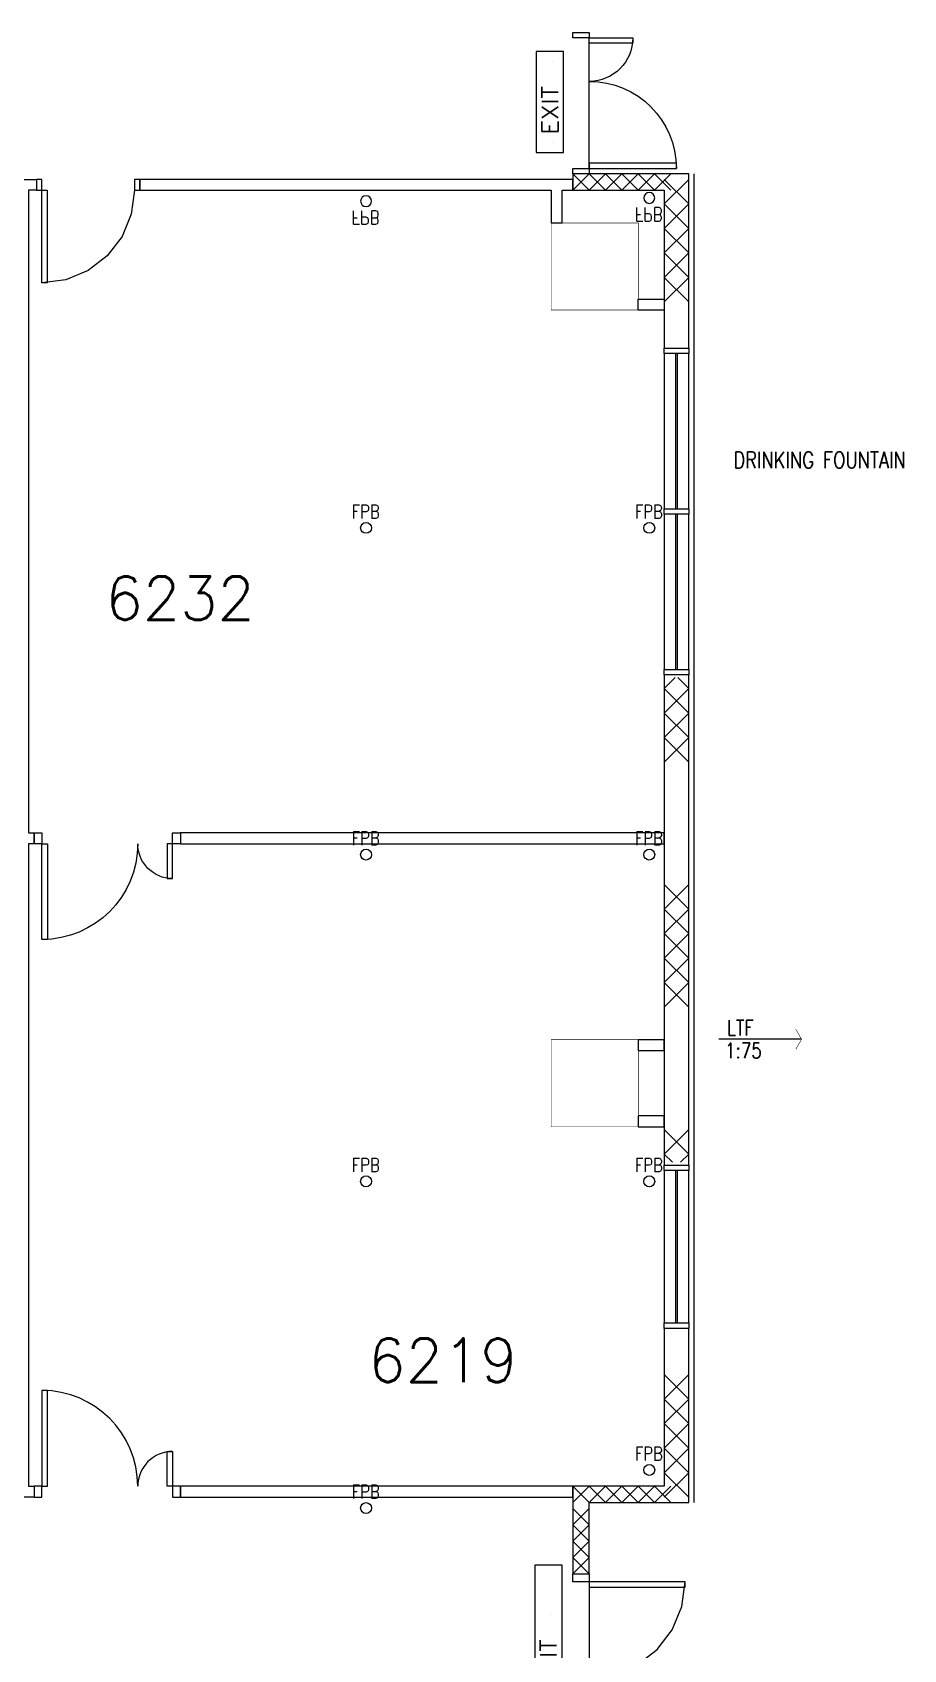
# Model space of a CAD drawing. Header units: millimetres. Extents: x -68474 to 336700, y -113450 to 53663.
# Drawn here: x 120835 to 128837, y -86200 to -71350 of the extents above; entities that cross this region are included whole.
import ezdxf

# ---------------------------------------------------------------- set-up
doc = ezdxf.new("R2010")
doc.units = ezdxf.units.MM
doc.header["$LTSCALE"] = 1000
doc.linetypes.add('s5147a$0$DOT', pattern=[0.25, 0, -0.25])
for name, color, linetype in [('s5147a$0$17', 12, 'Continuous'), ('s5147a$0$20', 7, 'Continuous'), ('s5147a$0$22', 7, 'Continuous'), ('s5147a$0$23', 7, 'Continuous'), ('s5147a$0$25', 7, 'Continuous'), ('s5147a$0$30', 7, 'Continuous'), ('s5147a$0$39', 7, 'Continuous'), ('s5147a$0$41', 7, 'Continuous'), ('s5147a$0$45', 7, 'Continuous'), ('s5147a$0$49', 7, 'Continuous'), ('s5147a$0$6', 7, 'Continuous'), ('s5147a$0$ROOM-NO', 4, 'Continuous')]:
    doc.layers.add(name, color=color, linetype=linetype)
doc.styles.add('s5147a$0$STANDARD', font='romans.shx', dxfattribs={"width": 0.75})

# ---------------------------------------------------------------- blocks, each defined once
blk = doc.blocks.new('s5147a$0$CHAT15')
at = {"layer": 's5147a$0$22', "color": 14, "linetype": 'Continuous'}
for points in [[(0, 0), (0.15, 0.15), (0.3, 0), (0.45, 0.15), (0.6, 0), (0.75, 0.15)], [(0, 0.15), (0.15, 0), (0.3, 0.15), (0.45, 0), (0.6, 0.15), (0.75, 0)]]:
    blk.add_lwpolyline(points, dxfattribs=at)
blk = doc.blocks.new('s5147a$0$LTF75')
at = {"layer": 's5147a$0$45', "color": 4, "linetype": 'Continuous'}
blk.add_line((0.7586, 0), (0, 0), dxfattribs=at)
at = {"layer": 's5147a$0$45', "color": 4, "linetype": 'Continuous', "const_width": 0.005}
blk.add_lwpolyline([(0.7059, 0.0912), (0.7586, 0), (0.7059, -0.0914)], dxfattribs=at)
at = {"layer": 's5147a$0$45', "color": 4, "linetype": 'Continuous', "style": 's5147a$0$STANDARD', "width": 0.800142}
for s, p in [('LTF', (0.0735, 0.036)), ('1:75', (0.0556, -0.1735))]:
    blk.add_text(s, height=0.1406, dxfattribs=at).set_placement(p)
blk = doc.blocks.new('s5147a$0$D1300')
at = {"layer": 's5147a$0$30', "color": 4, "linetype": 'Continuous'}
for points in [[(-0.15, 1.25), (-0.55, 1.25), (-0.55, 1.2), (-0.15, 1.2)], [(-0.15, 1.25), (0, 1.25), (0, 1.3), (-0.15, 1.3)], [(-0.15, 0.05), (-0.95, 0.05), (-0.95, 0.1), (-0.15, 0.1)], [(-0.15, 0), (0, 0), (0, 0.05), (-0.15, 0.05)]]:
    blk.add_lwpolyline(points, close=True, dxfattribs=at)
for centre, radius, start, end in [((-0.15, 1.250002), 0.400001, 180, 270), ((-0.15, 0.05), 0.800001, 90, 180)]:
    blk.add_arc(centre, radius, start, end, dxfattribs=at)
blk = doc.blocks.new('s5147a$0$H900')
at = {"layer": 's5147a$0$22', "color": 14, "linetype": 'Continuous'}
for points in [[(0, 0), (0.15, 0.15), (0.3, 0), (0.45, 0.15), (0.6, 0), (0.75, 0.15), (0.9, 0)], [(0, 0.15), (0.15, 0), (0.3, 0.15), (0.45, 0), (0.6, 0.15), (0.75, 0), (0.9, 0.15)]]:
    blk.add_lwpolyline(points, dxfattribs=at)
blk = doc.blocks.new('s5147a$0$H600')
at = {"layer": 's5147a$0$22', "color": 14, "linetype": 'Continuous'}
for points in [[(0, 0), (0.15, 0.15), (0.3, 0), (0.45, 0.15), (0.6, 0)], [(0, 0.15), (0.15, 0), (0.3, 0.15), (0.45, 0), (0.6, 0.15)]]:
    blk.add_lwpolyline(points, dxfattribs=at)
blk = doc.blocks.new('s5147a$0$FPB')
at = {"layer": 's5147a$0$45', "color": 15, "linetype": 'Continuous'}
blk.add_circle((0, 0), 0.05, dxfattribs=at)
at = {"layer": 's5147a$0$45', "color": 15, "linetype": 'Continuous', "style": 's5147a$0$STANDARD', "width": 0.8}
blk.add_text('FPB', height=0.125, dxfattribs=at).set_placement((-0.1323, 0.0875))
blk = doc.blocks.new('s5147a$0$EXIT1')
at = {"layer": 's5147a$0$39', "color": 1, "linetype": 'Continuous'}
blk.add_lwpolyline([(-0.4625, -0.25), (0.4625, -0.25), (0.4625, 0), (-0.4625, 0)], close=True, dxfattribs=at)
at = {"layer": 's5147a$0$39', "color": 1, "linetype": 's5147a$0$DOT'}
for centre in [(-0.375001, -0.125), (0.375001, -0.125)]:
    blk.add_circle(centre, 0.025, dxfattribs=at)
at = {"layer": 's5147a$0$39', "color": 1, "linetype": 'Continuous', "style": 's5147a$0$STANDARD', "width": 1.1}
blk.add_text('EXIT', height=0.15, dxfattribs=at).set_placement((-0.3001, -0.2))
blk = doc.blocks.new('s5147a$0$EXIT')
at = {"layer": 's5147a$0$39', "color": 1, "linetype": 'Continuous'}
blk.add_lwpolyline([(-0.825, -0.25), (0.825, -0.25), (0.825, 0), (-0.825, 0)], close=True, dxfattribs=at)
at = {"layer": 's5147a$0$39', "color": 1, "linetype": 's5147a$0$DOT'}
for centre in [(-0.375001, -0.125), (0.375001, -0.125)]:
    blk.add_circle(centre, 0.025, dxfattribs=at)
at = {"layer": 's5147a$0$39', "color": 1, "linetype": 'Continuous', "style": 's5147a$0$STANDARD', "width": 1.1}
blk.add_text('EXIT', height=0.15, dxfattribs=at).set_placement((-0.3001, -0.2))
blk = doc.blocks.new('s5147a$0$D37')
at = {"layer": 's5147a$0$41', "color": 14, "linetype": 'Continuous'}
for points in [[(0.073, 0.1), (0.123, 0.1), (0.123, 0.98), (0.073, 0.98)], [(1.273, 0.1), (1.223, 0.1), (1.223, 0.42), (1.273, 0.42)], [(0, 0), (0.073, 0), (0.073, 0.1), (0, 0.1)], [(1.273, 0), (1.346, 0), (1.346, 0.1), (1.273, 0.1)]]:
    blk.add_lwpolyline(points, close=True, dxfattribs=at)
for centre, radius, start, end in [((0.073, 0.1), 0.880001, 0, 90), ((1.273002, 0.1), 0.320001, 90, 180)]:
    blk.add_arc(centre, radius, start, end, dxfattribs=at)
blk = doc.blocks.new('s5147a$0$D36')
at = {"layer": 's5147a$0$30', "color": 14, "linetype": 'Continuous'}
blk.add_lwpolyline([(1.273, 0.47), (1.223, 0.47), (1.223, 0.15), (1.346, 0.15), (1.346, 0), (1.273, 0), (1.273, 0.47), (1.1903, 0.459), (1.1131, 0.4271), (1.0468, 0.3763), (0.9959, 0.31), (0.9639, 0.2328), (0.953, 0.15), (0.923, 0.3778), (0.8351, 0.59), (0.6953, 0.7723), (0.513, 0.9121), (0.3008, 1), (0.073, 1.03), (0.073, 0), (0, 0), (0, 0.15), (0.123, 0.15), (0.123, 1.03), (0.073, 1.03)], dxfattribs=at)
blk = doc.blocks.new('s5147a$0$D27')
at = {"layer": 's5147a$0$41', "color": 14, "linetype": 'Continuous'}
blk.add_lwpolyline([(0.9, 0.1), (0.95, 0.1), (0.95, 0), (0.9, 0), (0.9, 0.1), (0.871, 0.32), (0.7861, 0.525), (0.651, 0.701), (0.475, 0.8361), (0.27, 0.921), (0.05, 0.95), (0.05, 0), (0, 0), (0, 0.1), (0.1, 0.1), (0.1, 0.95), (0.05, 0.95)], dxfattribs=at)

msp = doc.modelspace()

# ---------------------------------------------------------------- linework, layer by layer
at = {"layer": 's5147a$0$17', "color": 14, "linetype": 'Continuous'}
for points in [[(120850, -84800), (120800, -84800), (120650, -84800), (120650, -84700), (120700, -84700), (120700, -78800), (120650, -78800), (120650, -78700), (120700, -78700), (120700, -72800), (120628, -72800), (120628, -72700), (120872, -72700), (120872, -72800), (120800, -72800), (120800, -78700), (120850, -78700), (120850, -78800), (120800, -78800), (120800, -84700), (120850, -84700)], [(125800, -72700), (121822, -72700), (121822, -72800), (125600, -72800), (125600, -73100), (125700, -73100), (125700, -72800), (125800, -72800)], [(126400, -73800), (126638, -73800), (126638, -73900), (126400, -73900)], [(122196, -78800), (126638, -78800), (126638, -78700), (122196, -78700)], [(126638, -80600), (126400, -80600), (126400, -80700), (126638, -80700)], [(126638, -81300), (126400, -81300), (126400, -81400), (126638, -81400)], [(125800, -84700), (122196, -84700), (122196, -84800), (125800, -84800)]]:
    msp.add_lwpolyline(points, close=True, dxfattribs=at)
at = {"layer": 's5147a$0$20', "color": 14, "linetype": 'Continuous'}
msp.add_line((126863, -81750), (126863, -77250), dxfattribs=at)
for points in [[(126863, -74250), (126863, -72650), (125800, -72650), (125800, -72800), (126638, -72800), (126638, -74250)], [(126863, -83250), (126638, -83250), (126638, -84700), (125800, -84700), (125800, -85504), (125950, -85504), (125950, -84850), (126863, -84850)]]:
    msp.add_lwpolyline(points, close=True, dxfattribs=at)
msp.add_lwpolyline([(126863, -77250), (126638, -77250), (126638, -81750), (126863, -81750)], dxfattribs=at)
at = {"layer": 's5147a$0$22', "color": 14, "linetype": 'Continuous'}
for points in [[(126638, -78050), (126863, -77825), (126638, -77600), (126863, -77375), (126763, -77275)], [(126863, -78050), (126638, -77825), (126863, -77600), (126638, -77375), (126738, -77275)], [(126788, -81725), (126863, -81650), (126638, -81425)], [(126713, -81725), (126638, -81650), (126863, -81425)]]:
    msp.add_lwpolyline(points, dxfattribs=at)
at = {"layer": 's5147a$0$23', "color": 10, "linetype": 'Continuous'}
for points in [[(126863, -74300), (126638, -74300), (126638, -74250), (126863, -74250)], [(126744.8, -74300), (126638, -74300), (126638, -75725), (126744.8, -75725)], [(126863, -74300), (126756.1, -74300), (126756.1, -75725), (126863, -75725)], [(126863, -75775), (126638, -75775), (126638, -75725), (126863, -75725)], [(126744.8, -75775), (126638, -75775), (126638, -77200), (126744.8, -77200)], [(126863, -75775), (126756.1, -75775), (126756.1, -77200), (126863, -77200)], [(126863, -77250), (126638, -77250), (126638, -77200), (126863, -77200)], [(126863, -81800), (126638, -81800), (126638, -81750), (126863, -81750)], [(126744.8, -81800), (126638, -81800), (126638, -83200), (126744.8, -83200)], [(126863, -81800), (126756.1, -81800), (126756.1, -83200), (126863, -83200)], [(126863, -83250), (126638, -83250), (126638, -83200), (126863, -83200)]]:
    msp.add_lwpolyline(points, close=True, dxfattribs=at)
at = {"layer": 's5147a$0$25', "color": 4, "linetype": 'Continuous'}
msp.add_line((126913, -84850), (126913, -72650), dxfattribs=at)
at = {"layer": 's5147a$0$45', "color": 4, "linetype": 'Continuous'}
msp.add_line((125950, -72600), (125950, -71400), dxfattribs=at)
at = {"layer": 's5147a$0$45', "color": 14, "linetype": 'Continuous'}
msp.add_line((125950, -85504), (125950, -86850), dxfattribs=at)
at = {"layer": 's5147a$0$6', "color": 3, "linetype": 'Continuous', "const_width": 5}
for points in [[(125600, -73900), (126400, -73900), (126400, -73100), (125600, -73100)], [(126400, -81400), (125600, -81400), (125600, -80600), (126400, -80600)]]:
    msp.add_lwpolyline(points, close=True, dxfattribs=at)

# ---------------------------------------------------------------- block references
at = {"zscale": 1000}
for name, p, xscale, yscale, rotation in [('s5147a$0$EXIT1', (125463.4, -71989.4), 999.9979999999999, 999.9979999999999, 90), ('s5147a$0$CHAT15', (126863, -72700), 1499.997, -1499.997, 270), ('s5147a$0$CHAT15', (126638, -80300), 1499.997, -1499.997, 90), ('s5147a$0$CHAT15', (126638, -84800), 1499.997, -1499.997, 90), ('s5147a$0$H600', (125950, -85504), 999.9979999999999, 999.9979999999999, 90), ('s5147a$0$EXIT', (125450, -86250), 999.9979999999999, 999.9979999999999, 90)]:
    msp.add_blockref(name, p, dxfattribs=dict(at, xscale=xscale, yscale=yscale, rotation=rotation))
at = {"xscale": 999.9979999999999, "zscale": 1000}
for name, p, yscale in [('s5147a$0$H900', (125800, -72800), 999.9979999999999), ('s5147a$0$FPB', (123900, -72900), -999.9979999999999), ('s5147a$0$FPB', (126500.5, -72870), -999.9979999999999), ('s5147a$0$FPB', (123900, -75900), 999.9979999999999), ('s5147a$0$FPB', (126500.5, -75900), 999.9979999999999), ('s5147a$0$FPB', (123900, -78900), 999.9979999999999), ('s5147a$0$FPB', (126500.5, -78900), 999.9979999999999), ('s5147a$0$LTF75', (127140.9, -80595.4), 999.9979999999999), ('s5147a$0$FPB', (123900, -81900), 999.9979999999999), ('s5147a$0$FPB', (126500.5, -81900), 999.9979999999999), ('s5147a$0$FPB', (126500.5, -84550), 999.9979999999999), ('s5147a$0$FPB', (123900, -84900), 999.9979999999999), ('s5147a$0$H900', (125800, -84850), 999.9979999999999)]:
    msp.add_blockref(name, p, dxfattribs=dict(at, yscale=yscale))
at = {"layer": 's5147a$0$30', "color": 7, "linetype": 'Continuous', "xscale": 999.9979999999999, "zscale": 1000}
for name, p, yscale, rotation in [('s5147a$0$D1300', (125800, -72650), -999.9979999999999, 180), ('s5147a$0$D36', (125800, -85504), 999.9979999999999, 270)]:
    msp.add_blockref(name, p, dxfattribs=dict(at, yscale=yscale, rotation=rotation))
for name, p, yscale in [('s5147a$0$D27', (120872, -72700), -999.9979999999999), ('s5147a$0$D37', (120850, -78700), -999.9979999999999), ('s5147a$0$D37', (120850, -84800), 999.9979999999999)]:
    msp.add_blockref(name, p, dxfattribs=dict(at, yscale=yscale))

# ---------------------------------------------------------------- texts
at = {"layer": 's5147a$0$49', "color": 2, "linetype": 'Continuous', "style": 's5147a$0$STANDARD', "width": 0.8}
msp.add_text('DRINKING FOUNTAIN', height=150, dxfattribs=at).set_placement((127273.8, -75352.1))
at = {"layer": 's5147a$0$ROOM-NO', "style": 's5147a$0$STANDARD'}
for s, p in [('6232', (121506.3, -76745.1)), ('6219', (123919.9, -83742.9))]:
    msp.add_text(s, height=400, dxfattribs=at).set_placement(p)

doc.saveas('drawing.dxf')
